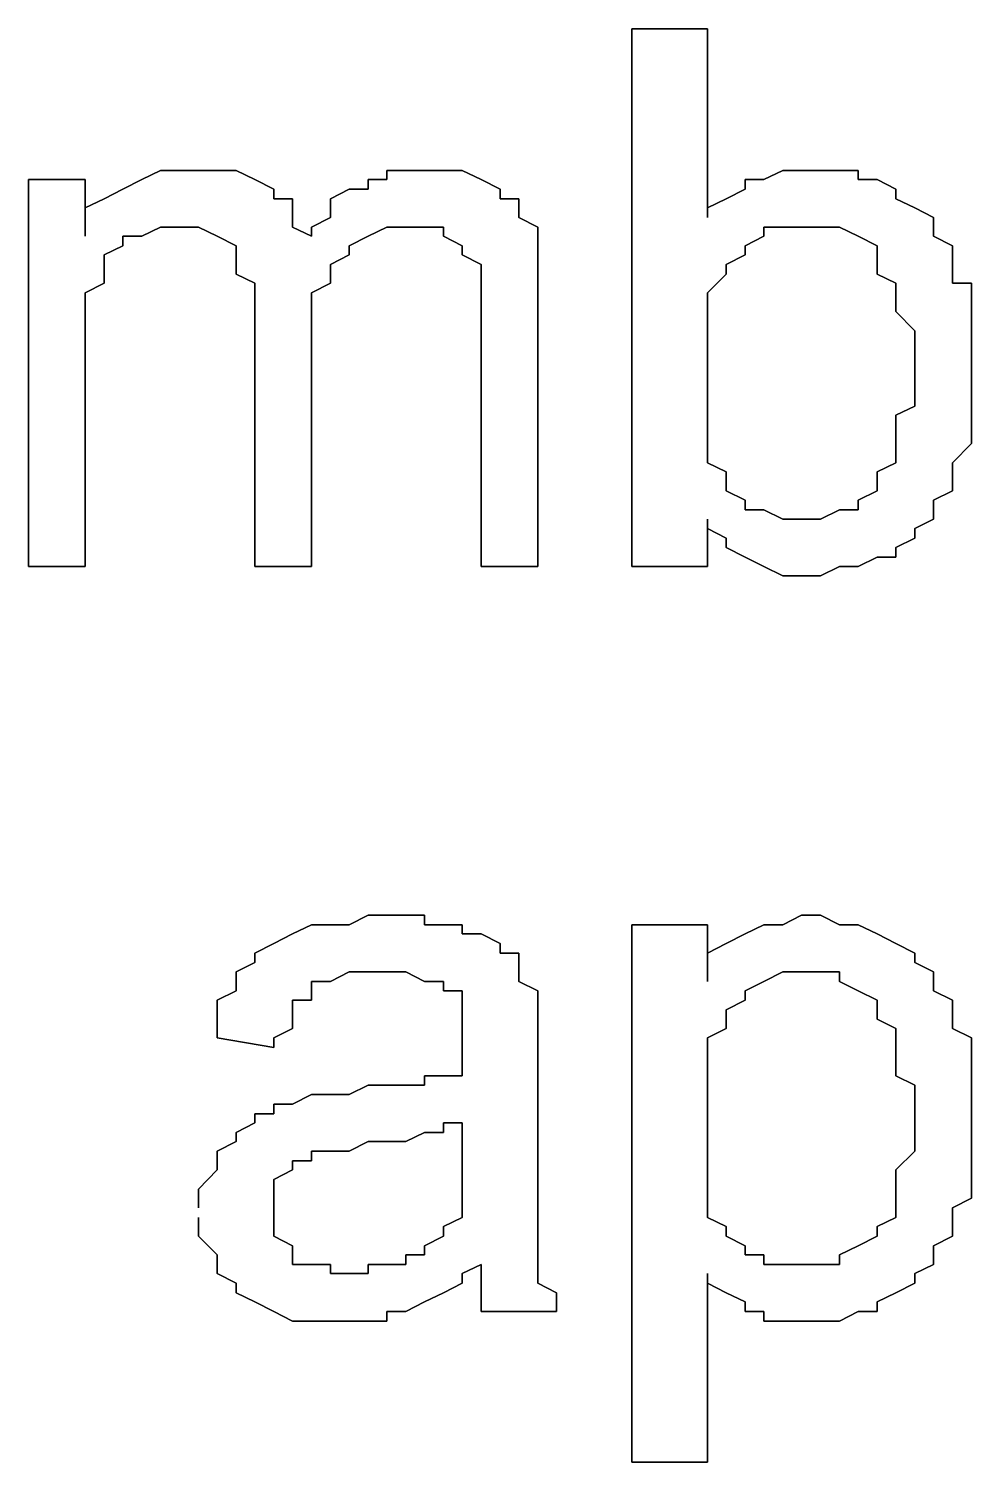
# Model space of a CAD drawing. Header units: metres. Extents: x 2.9 to 42.8, y 1.7 to 28.7.
# Drawn here: x 39.6628 to 39.8392, y 16.9898 to 17.2579 of the extents above; entities that cross this region are included whole.
import ezdxf

# ---------------------------------------------------------------- set-up
doc = ezdxf.new("R2010")
doc.units = ezdxf.units.M
doc.layers.add('GRIS', color=8, linetype='Continuous')

msp = doc.modelspace()

# ---------------------------------------------------------------- linework, layer by layer
at = {"layer": 'GRIS', "lineweight": -3}
for points in [[(39.7898, 17.2579), (39.7757, 17.2579), (39.7898, 17.2579)], [(39.7757, 17.2579), (39.7757, 17.1573), (39.7757, 17.2579)], [(39.7898, 17.2226), (39.7898, 17.2579), (39.7898, 17.2226)], [(39.6875, 17.2314), (39.684, 17.2297), (39.6875, 17.2314)], [(39.691, 17.2314), (39.6875, 17.2314), (39.691, 17.2314)], [(39.6946, 17.2314), (39.691, 17.2314), (39.6946, 17.2314)], [(39.6981, 17.2314), (39.6946, 17.2314), (39.6981, 17.2314)], [(39.7016, 17.2314), (39.6981, 17.2314), (39.7016, 17.2314)], [(39.7051, 17.2297), (39.7016, 17.2314), (39.7051, 17.2297)], [(39.7334, 17.2314), (39.7298, 17.2314), (39.7334, 17.2314)], [(39.7298, 17.2314), (39.7298, 17.2297), (39.7298, 17.2314)], [(39.7369, 17.2314), (39.7334, 17.2314), (39.7369, 17.2314)], [(39.7404, 17.2314), (39.7369, 17.2314), (39.7404, 17.2314)], [(39.7439, 17.2314), (39.7404, 17.2314), (39.7439, 17.2314)], [(39.7475, 17.2297), (39.7439, 17.2314), (39.7475, 17.2297)], [(39.8039, 17.2314), (39.8004, 17.2297), (39.8039, 17.2314)], [(39.8074, 17.2314), (39.8039, 17.2314), (39.8074, 17.2314)], [(39.811, 17.2314), (39.8074, 17.2314), (39.811, 17.2314)], [(39.8145, 17.2314), (39.811, 17.2314), (39.8145, 17.2314)], [(39.818, 17.2314), (39.8145, 17.2314), (39.818, 17.2314)], [(39.818, 17.2297), (39.818, 17.2314), (39.818, 17.2297)], [(39.6734, 17.2297), (39.6628, 17.2297), (39.6734, 17.2297)], [(39.6628, 17.2297), (39.6628, 17.1573), (39.6628, 17.2297)], [(39.6734, 17.2191), (39.6734, 17.2297), (39.6734, 17.2191)], [(39.684, 17.2297), (39.6804, 17.2279), (39.684, 17.2297)], [(39.7087, 17.2279), (39.7051, 17.2297), (39.7087, 17.2279)], [(39.7298, 17.2297), (39.7263, 17.2297), (39.7298, 17.2297)], [(39.7263, 17.2297), (39.7263, 17.2279), (39.7263, 17.2297)], [(39.751, 17.2279), (39.7475, 17.2297), (39.751, 17.2279)], [(39.8004, 17.2297), (39.7969, 17.2297), (39.8004, 17.2297)], [(39.7969, 17.2297), (39.7969, 17.2279), (39.7969, 17.2297)], [(39.8216, 17.2297), (39.818, 17.2297), (39.8216, 17.2297)], [(39.8251, 17.2279), (39.8216, 17.2297), (39.8251, 17.2279)], [(39.6769, 17.2261), (39.6734, 17.2244), (39.6769, 17.2261)], [(39.6804, 17.2279), (39.6769, 17.2261), (39.6804, 17.2279)], [(39.7087, 17.2261), (39.7087, 17.2279), (39.7087, 17.2261)], [(39.7122, 17.2261), (39.7087, 17.2261), (39.7122, 17.2261)], [(39.7122, 17.2226), (39.7122, 17.2261), (39.7122, 17.2226)], [(39.7228, 17.2279), (39.7193, 17.2261), (39.7228, 17.2279)], [(39.7193, 17.2261), (39.7193, 17.2244), (39.7193, 17.2261)], [(39.7263, 17.2279), (39.7228, 17.2279), (39.7263, 17.2279)], [(39.751, 17.2261), (39.751, 17.2279), (39.751, 17.2261)], [(39.7545, 17.2261), (39.751, 17.2261), (39.7545, 17.2261)], [(39.7545, 17.2244), (39.7545, 17.2261), (39.7545, 17.2244)], [(39.7933, 17.2261), (39.7898, 17.2244), (39.7933, 17.2261)], [(39.7969, 17.2279), (39.7933, 17.2261), (39.7969, 17.2279)], [(39.8251, 17.2261), (39.8251, 17.2279), (39.8251, 17.2261)], [(39.8286, 17.2244), (39.8251, 17.2261), (39.8286, 17.2244)], [(39.6734, 17.2244), (39.6734, 17.2226), (39.6734, 17.2244)], [(39.7193, 17.2244), (39.7193, 17.2226), (39.7193, 17.2244)], [(39.7545, 17.2226), (39.7545, 17.2244), (39.7545, 17.2226)], [(39.7898, 17.2244), (39.7898, 17.2226), (39.7898, 17.2244)], [(39.8321, 17.2226), (39.8286, 17.2244), (39.8321, 17.2226)], [(39.6734, 17.2226), (39.6734, 17.2191), (39.6734, 17.2226)], [(39.684, 17.2191), (39.6875, 17.2208), (39.684, 17.2191)], [(39.6875, 17.2208), (39.691, 17.2208), (39.6875, 17.2208)], [(39.691, 17.2208), (39.6946, 17.2208), (39.691, 17.2208)], [(39.6946, 17.2208), (39.6981, 17.2191), (39.6946, 17.2208)], [(39.7122, 17.2208), (39.7122, 17.2226), (39.7122, 17.2208)], [(39.7157, 17.2191), (39.7122, 17.2208), (39.7157, 17.2191)], [(39.7193, 17.2226), (39.7157, 17.2208), (39.7193, 17.2226)], [(39.7157, 17.2208), (39.7157, 17.2191), (39.7157, 17.2208)], [(39.7263, 17.2191), (39.7298, 17.2208), (39.7263, 17.2191)], [(39.7298, 17.2208), (39.7334, 17.2208), (39.7298, 17.2208)], [(39.7334, 17.2208), (39.7369, 17.2208), (39.7334, 17.2208)], [(39.7369, 17.2208), (39.7404, 17.2208), (39.7369, 17.2208)], [(39.7404, 17.2208), (39.7404, 17.2191), (39.7404, 17.2208)], [(39.7581, 17.2208), (39.7545, 17.2226), (39.7581, 17.2208)], [(39.7581, 17.2191), (39.7581, 17.2208), (39.7581, 17.2191)], [(39.8004, 17.2191), (39.8004, 17.2208), (39.8004, 17.2191)], [(39.8004, 17.2208), (39.8039, 17.2208), (39.8004, 17.2208)], [(39.8039, 17.2208), (39.8074, 17.2208), (39.8039, 17.2208)], [(39.8074, 17.2208), (39.811, 17.2208), (39.8074, 17.2208)], [(39.811, 17.2208), (39.8145, 17.2208), (39.811, 17.2208)], [(39.8145, 17.2208), (39.818, 17.2191), (39.8145, 17.2208)], [(39.8321, 17.2208), (39.8321, 17.2226), (39.8321, 17.2208)], [(39.8321, 17.2191), (39.8321, 17.2208), (39.8321, 17.2191)], [(39.6804, 17.2173), (39.6804, 17.2191), (39.6804, 17.2173)], [(39.6804, 17.2191), (39.684, 17.2191), (39.6804, 17.2191)], [(39.6981, 17.2191), (39.7016, 17.2173), (39.6981, 17.2191)], [(39.7228, 17.2173), (39.7263, 17.2191), (39.7228, 17.2173)], [(39.7404, 17.2191), (39.7439, 17.2173), (39.7404, 17.2191)], [(39.7581, 17.2156), (39.7581, 17.2191), (39.7581, 17.2156)], [(39.7969, 17.2173), (39.8004, 17.2191), (39.7969, 17.2173)], [(39.818, 17.2191), (39.8216, 17.2173), (39.818, 17.2191)], [(39.8357, 17.2173), (39.8321, 17.2191), (39.8357, 17.2173)], [(39.6769, 17.2156), (39.6804, 17.2173), (39.6769, 17.2156)], [(39.6769, 17.2138), (39.6769, 17.2156), (39.6769, 17.2138)], [(39.7016, 17.2173), (39.7016, 17.2156), (39.7016, 17.2173)], [(39.7016, 17.2156), (39.7016, 17.2138), (39.7016, 17.2156)], [(39.7193, 17.2138), (39.7228, 17.2156), (39.7193, 17.2138)], [(39.7228, 17.2156), (39.7228, 17.2173), (39.7228, 17.2156)], [(39.7439, 17.2173), (39.7439, 17.2156), (39.7439, 17.2173)], [(39.7439, 17.2156), (39.7475, 17.2138), (39.7439, 17.2156)], [(39.7581, 17.2138), (39.7581, 17.2156), (39.7581, 17.2138)], [(39.7933, 17.2138), (39.7969, 17.2156), (39.7933, 17.2138)], [(39.7969, 17.2156), (39.7969, 17.2173), (39.7969, 17.2156)], [(39.8216, 17.2173), (39.8216, 17.2156), (39.8216, 17.2173)], [(39.8216, 17.2156), (39.8216, 17.2138), (39.8216, 17.2156)], [(39.8357, 17.2156), (39.8357, 17.2173), (39.8357, 17.2156)], [(39.8357, 17.2138), (39.8357, 17.2156), (39.8357, 17.2138)], [(39.6769, 17.212), (39.6769, 17.2138), (39.6769, 17.212)], [(39.7016, 17.2138), (39.7016, 17.212), (39.7016, 17.2138)], [(39.7193, 17.212), (39.7193, 17.2138), (39.7193, 17.212)], [(39.7475, 17.2138), (39.7475, 17.212), (39.7475, 17.2138)], [(39.7581, 17.212), (39.7581, 17.2138), (39.7581, 17.212)], [(39.7933, 17.212), (39.7933, 17.2138), (39.7933, 17.212)], [(39.8216, 17.2138), (39.8216, 17.212), (39.8216, 17.2138)], [(39.8357, 17.2103), (39.8357, 17.2138), (39.8357, 17.2103)], [(39.6734, 17.2085), (39.6769, 17.2103), (39.6734, 17.2085)], [(39.6769, 17.2103), (39.6769, 17.212), (39.6769, 17.2103)], [(39.7016, 17.212), (39.7051, 17.2103), (39.7016, 17.212)], [(39.7051, 17.2103), (39.7051, 17.2067), (39.7051, 17.2103)], [(39.7157, 17.2085), (39.7193, 17.2103), (39.7157, 17.2085)], [(39.7193, 17.2103), (39.7193, 17.212), (39.7193, 17.2103)], [(39.7475, 17.212), (39.7475, 17.2085), (39.7475, 17.212)], [(39.7581, 17.2085), (39.7581, 17.212), (39.7581, 17.2085)], [(39.7898, 17.2085), (39.7933, 17.212), (39.7898, 17.2085)], [(39.8216, 17.212), (39.8251, 17.2103), (39.8216, 17.212)], [(39.8251, 17.2103), (39.8251, 17.2085), (39.8251, 17.2103)], [(39.8392, 17.2103), (39.8357, 17.2103), (39.8392, 17.2103)], [(39.8392, 17.2067), (39.8392, 17.2103), (39.8392, 17.2067)], [(39.6734, 17.2067), (39.6734, 17.2085), (39.6734, 17.2067)], [(39.6734, 17.205), (39.6734, 17.2067), (39.6734, 17.205)], [(39.7051, 17.2067), (39.7051, 17.205), (39.7051, 17.2067)], [(39.7157, 17.2067), (39.7157, 17.2085), (39.7157, 17.2067)], [(39.7157, 17.2032), (39.7157, 17.2067), (39.7157, 17.2032)], [(39.7475, 17.2085), (39.7475, 17.2067), (39.7475, 17.2085)], [(39.7475, 17.2067), (39.7475, 17.2032), (39.7475, 17.2067)], [(39.7581, 17.2067), (39.7581, 17.2085), (39.7581, 17.2067)], [(39.7581, 17.1573), (39.7581, 17.2067), (39.7581, 17.1573)], [(39.7898, 17.2067), (39.7898, 17.2085), (39.7898, 17.2067)], [(39.7898, 17.205), (39.7898, 17.2067), (39.7898, 17.205)], [(39.8251, 17.2085), (39.8251, 17.2067), (39.8251, 17.2085)], [(39.8251, 17.2067), (39.8251, 17.205), (39.8251, 17.2067)], [(39.8392, 17.205), (39.8392, 17.2067), (39.8392, 17.205)], [(39.6734, 17.2014), (39.6734, 17.205), (39.6734, 17.2014)], [(39.7051, 17.205), (39.7051, 17.1573), (39.7051, 17.205)], [(39.7898, 17.2032), (39.7898, 17.205), (39.7898, 17.2032)], [(39.8251, 17.205), (39.8286, 17.2014), (39.8251, 17.205)], [(39.8392, 17.2032), (39.8392, 17.205), (39.8392, 17.2032)], [(39.6734, 17.1997), (39.6734, 17.2014), (39.6734, 17.1997)], [(39.7157, 17.2014), (39.7157, 17.2032), (39.7157, 17.2014)], [(39.7157, 17.1997), (39.7157, 17.2014), (39.7157, 17.1997)], [(39.7475, 17.2032), (39.7475, 17.1573), (39.7475, 17.2032)], [(39.7898, 17.1997), (39.7898, 17.2032), (39.7898, 17.1997)], [(39.8286, 17.2014), (39.8286, 17.1997), (39.8286, 17.2014)], [(39.8392, 17.1997), (39.8392, 17.2032), (39.8392, 17.1997)], [(39.6734, 17.1962), (39.6734, 17.1997), (39.6734, 17.1962)], [(39.7157, 17.1573), (39.7157, 17.1997), (39.7157, 17.1573)], [(39.7898, 17.1979), (39.7898, 17.1997), (39.7898, 17.1979)], [(39.8286, 17.1997), (39.8286, 17.1962), (39.8286, 17.1997)], [(39.8392, 17.1979), (39.8392, 17.1997), (39.8392, 17.1979)], [(39.6734, 17.1944), (39.6734, 17.1962), (39.6734, 17.1944)], [(39.7898, 17.1944), (39.7898, 17.1979), (39.7898, 17.1944)], [(39.8286, 17.1962), (39.8286, 17.1944), (39.8286, 17.1962)], [(39.8392, 17.1962), (39.8392, 17.1979), (39.8392, 17.1962)], [(39.8392, 17.1944), (39.8392, 17.1962), (39.8392, 17.1944)], [(39.6734, 17.1573), (39.6734, 17.1944), (39.6734, 17.1573)], [(39.7898, 17.1909), (39.7898, 17.1944), (39.7898, 17.1909)], [(39.8286, 17.1944), (39.8286, 17.1926), (39.8286, 17.1944)], [(39.8392, 17.1926), (39.8392, 17.1944), (39.8392, 17.1926)], [(39.7898, 17.1891), (39.7898, 17.1909), (39.7898, 17.1891)], [(39.8286, 17.1926), (39.8286, 17.1909), (39.8286, 17.1926)], [(39.8286, 17.1909), (39.8286, 17.1873), (39.8286, 17.1909)], [(39.8392, 17.1891), (39.8392, 17.1926), (39.8392, 17.1891)], [(39.7898, 17.1856), (39.7898, 17.1891), (39.7898, 17.1856)], [(39.8392, 17.1873), (39.8392, 17.1891), (39.8392, 17.1873)], [(39.7898, 17.1838), (39.7898, 17.1856), (39.7898, 17.1838)], [(39.8286, 17.1873), (39.8251, 17.1856), (39.8286, 17.1873)], [(39.8251, 17.1856), (39.8251, 17.182), (39.8251, 17.1856)], [(39.8392, 17.1838), (39.8392, 17.1873), (39.8392, 17.1838)], [(39.7898, 17.1803), (39.7898, 17.1838), (39.7898, 17.1803)], [(39.8392, 17.182), (39.8392, 17.1838), (39.8392, 17.182)], [(39.7898, 17.1785), (39.7898, 17.1803), (39.7898, 17.1785)], [(39.8251, 17.182), (39.8251, 17.1803), (39.8251, 17.182)], [(39.8251, 17.1803), (39.8251, 17.1785), (39.8251, 17.1803)], [(39.8357, 17.1767), (39.8392, 17.1803), (39.8357, 17.1767)], [(39.8392, 17.1803), (39.8392, 17.182), (39.8392, 17.1803)], [(39.7898, 17.1767), (39.7898, 17.1785), (39.7898, 17.1767)], [(39.8251, 17.1785), (39.8251, 17.1767), (39.8251, 17.1785)], [(39.7933, 17.175), (39.7898, 17.1767), (39.7933, 17.175)], [(39.7933, 17.1732), (39.7933, 17.175), (39.7933, 17.1732)], [(39.8251, 17.1767), (39.8216, 17.175), (39.8251, 17.1767)], [(39.8216, 17.175), (39.8216, 17.1732), (39.8216, 17.175)], [(39.8357, 17.175), (39.8357, 17.1767), (39.8357, 17.175)], [(39.8357, 17.1732), (39.8357, 17.175), (39.8357, 17.1732)], [(39.7933, 17.1715), (39.7933, 17.1732), (39.7933, 17.1715)], [(39.8216, 17.1732), (39.8216, 17.1715), (39.8216, 17.1732)], [(39.8357, 17.1715), (39.8357, 17.1732), (39.8357, 17.1715)], [(39.7969, 17.1697), (39.7933, 17.1715), (39.7969, 17.1697)], [(39.7969, 17.1679), (39.7969, 17.1697), (39.7969, 17.1679)], [(39.8216, 17.1715), (39.818, 17.1697), (39.8216, 17.1715)], [(39.818, 17.1697), (39.818, 17.1679), (39.818, 17.1697)], [(39.8321, 17.1697), (39.8357, 17.1715), (39.8321, 17.1697)], [(39.8321, 17.1679), (39.8321, 17.1697), (39.8321, 17.1679)], [(39.8004, 17.1679), (39.7969, 17.1679), (39.8004, 17.1679)], [(39.8039, 17.1662), (39.8004, 17.1679), (39.8039, 17.1662)], [(39.8145, 17.1679), (39.811, 17.1662), (39.8145, 17.1679)], [(39.818, 17.1679), (39.8145, 17.1679), (39.818, 17.1679)], [(39.8321, 17.1662), (39.8321, 17.1679), (39.8321, 17.1662)], [(39.7898, 17.1573), (39.7898, 17.1662), (39.7898, 17.1573)], [(39.7898, 17.1662), (39.7898, 17.1644), (39.7898, 17.1662)], [(39.7898, 17.1644), (39.7933, 17.1626), (39.7898, 17.1644)], [(39.8074, 17.1662), (39.8039, 17.1662), (39.8074, 17.1662)], [(39.811, 17.1662), (39.8074, 17.1662), (39.811, 17.1662)], [(39.8286, 17.1644), (39.8321, 17.1662), (39.8286, 17.1644)], [(39.8286, 17.1626), (39.8286, 17.1644), (39.8286, 17.1626)], [(39.7933, 17.1626), (39.7933, 17.1609), (39.7933, 17.1626)], [(39.8251, 17.1609), (39.8286, 17.1626), (39.8251, 17.1609)], [(39.7933, 17.1609), (39.7969, 17.1591), (39.7933, 17.1609)], [(39.7969, 17.1591), (39.8004, 17.1573), (39.7969, 17.1591)], [(39.818, 17.1573), (39.8216, 17.1591), (39.818, 17.1573)], [(39.8216, 17.1591), (39.8251, 17.1591), (39.8216, 17.1591)], [(39.8251, 17.1591), (39.8251, 17.1609), (39.8251, 17.1591)], [(39.6628, 17.1573), (39.6734, 17.1573), (39.6628, 17.1573)], [(39.7051, 17.1573), (39.7157, 17.1573), (39.7051, 17.1573)], [(39.7475, 17.1573), (39.7581, 17.1573), (39.7475, 17.1573)], [(39.7757, 17.1573), (39.7898, 17.1573), (39.7757, 17.1573)], [(39.8004, 17.1573), (39.8039, 17.1556), (39.8004, 17.1573)], [(39.811, 17.1556), (39.8145, 17.1573), (39.811, 17.1556)], [(39.8145, 17.1573), (39.818, 17.1573), (39.8145, 17.1573)], [(39.8039, 17.1556), (39.8074, 17.1556), (39.8039, 17.1556)], [(39.8074, 17.1556), (39.811, 17.1556), (39.8074, 17.1556)], [(39.7263, 17.0921), (39.7228, 17.0903), (39.7263, 17.0921)], [(39.7298, 17.0921), (39.7263, 17.0921), (39.7298, 17.0921)], [(39.7334, 17.0921), (39.7298, 17.0921), (39.7334, 17.0921)], [(39.7369, 17.0921), (39.7334, 17.0921), (39.7369, 17.0921)], [(39.7369, 17.0903), (39.7369, 17.0921), (39.7369, 17.0903)], [(39.8074, 17.0921), (39.8039, 17.0903), (39.8074, 17.0921)], [(39.811, 17.0921), (39.8074, 17.0921), (39.811, 17.0921)], [(39.8145, 17.0903), (39.811, 17.0921), (39.8145, 17.0903)], [(39.7157, 17.0903), (39.7122, 17.0886), (39.7157, 17.0903)], [(39.7193, 17.0903), (39.7157, 17.0903), (39.7193, 17.0903)], [(39.7228, 17.0903), (39.7193, 17.0903), (39.7228, 17.0903)], [(39.7404, 17.0903), (39.7369, 17.0903), (39.7404, 17.0903)], [(39.7439, 17.0903), (39.7404, 17.0903), (39.7439, 17.0903)], [(39.7439, 17.0886), (39.7439, 17.0903), (39.7439, 17.0886)], [(39.7898, 17.0903), (39.7757, 17.0903), (39.7898, 17.0903)], [(39.7757, 17.0903), (39.7757, 16.9898), (39.7757, 17.0903)], [(39.7898, 17.0797), (39.7898, 17.0903), (39.7898, 17.0797)], [(39.8004, 17.0903), (39.7969, 17.0886), (39.8004, 17.0903)], [(39.8039, 17.0903), (39.8004, 17.0903), (39.8039, 17.0903)], [(39.818, 17.0903), (39.8145, 17.0903), (39.818, 17.0903)], [(39.8216, 17.0886), (39.818, 17.0903), (39.8216, 17.0886)], [(39.7087, 17.0868), (39.7051, 17.085), (39.7087, 17.0868)], [(39.7122, 17.0886), (39.7087, 17.0868), (39.7122, 17.0886)], [(39.7475, 17.0886), (39.7439, 17.0886), (39.7475, 17.0886)], [(39.751, 17.0868), (39.7475, 17.0886), (39.751, 17.0868)], [(39.751, 17.085), (39.751, 17.0868), (39.751, 17.085)], [(39.7933, 17.0868), (39.7898, 17.085), (39.7933, 17.0868)], [(39.7969, 17.0886), (39.7933, 17.0868), (39.7969, 17.0886)], [(39.8251, 17.0868), (39.8216, 17.0886), (39.8251, 17.0868)], [(39.8286, 17.085), (39.8251, 17.0868), (39.8286, 17.085)], [(39.7051, 17.085), (39.7051, 17.0833), (39.7051, 17.085)], [(39.7545, 17.085), (39.751, 17.085), (39.7545, 17.085)], [(39.7545, 17.0833), (39.7545, 17.085), (39.7545, 17.0833)], [(39.7898, 17.085), (39.7898, 17.0833), (39.7898, 17.085)], [(39.8286, 17.0833), (39.8286, 17.085), (39.8286, 17.0833)], [(39.7051, 17.0833), (39.7016, 17.0815), (39.7051, 17.0833)], [(39.7016, 17.0815), (39.7016, 17.0797), (39.7016, 17.0815)], [(39.7193, 17.0797), (39.7228, 17.0815), (39.7193, 17.0797)], [(39.7228, 17.0815), (39.7263, 17.0815), (39.7228, 17.0815)], [(39.7263, 17.0815), (39.7298, 17.0815), (39.7263, 17.0815)], [(39.7298, 17.0815), (39.7334, 17.0815), (39.7298, 17.0815)], [(39.7334, 17.0815), (39.7369, 17.0797), (39.7334, 17.0815)], [(39.7545, 17.0815), (39.7545, 17.0833), (39.7545, 17.0815)], [(39.7545, 17.0797), (39.7545, 17.0815), (39.7545, 17.0797)], [(39.7898, 17.0833), (39.7898, 17.0797), (39.7898, 17.0833)], [(39.8004, 17.0797), (39.8039, 17.0815), (39.8004, 17.0797)], [(39.8039, 17.0815), (39.8074, 17.0815), (39.8039, 17.0815)], [(39.8074, 17.0815), (39.811, 17.0815), (39.8074, 17.0815)], [(39.811, 17.0815), (39.8145, 17.0815), (39.811, 17.0815)], [(39.8145, 17.0815), (39.8145, 17.0797), (39.8145, 17.0815)], [(39.8321, 17.0815), (39.8286, 17.0833), (39.8321, 17.0815)], [(39.8321, 17.0797), (39.8321, 17.0815), (39.8321, 17.0797)], [(39.7016, 17.078), (39.6981, 17.0762), (39.7016, 17.078)], [(39.7016, 17.0797), (39.7016, 17.078), (39.7016, 17.0797)], [(39.7157, 17.078), (39.7157, 17.0797), (39.7157, 17.078)], [(39.7157, 17.0797), (39.7193, 17.0797), (39.7157, 17.0797)], [(39.7157, 17.0762), (39.7157, 17.078), (39.7157, 17.0762)], [(39.7369, 17.0797), (39.7404, 17.0797), (39.7369, 17.0797)], [(39.7404, 17.0797), (39.7404, 17.078), (39.7404, 17.0797)], [(39.7404, 17.078), (39.7439, 17.078), (39.7404, 17.078)], [(39.7439, 17.078), (39.7439, 17.0762), (39.7439, 17.078)], [(39.7581, 17.078), (39.7545, 17.0797), (39.7581, 17.078)], [(39.7581, 17.0762), (39.7581, 17.078), (39.7581, 17.0762)], [(39.7969, 17.078), (39.8004, 17.0797), (39.7969, 17.078)], [(39.7969, 17.0762), (39.7969, 17.078), (39.7969, 17.0762)], [(39.8145, 17.0797), (39.818, 17.078), (39.8145, 17.0797)], [(39.818, 17.078), (39.8216, 17.0762), (39.818, 17.078)], [(39.8321, 17.078), (39.8321, 17.0797), (39.8321, 17.078)], [(39.8357, 17.0762), (39.8321, 17.078), (39.8357, 17.0762)], [(39.6981, 17.0762), (39.6981, 17.0744), (39.6981, 17.0762)], [(39.7122, 17.0727), (39.7122, 17.0762), (39.7122, 17.0727)], [(39.7122, 17.0762), (39.7157, 17.0762), (39.7122, 17.0762)], [(39.7439, 17.0762), (39.7439, 17.0744), (39.7439, 17.0762)], [(39.7581, 17.0744), (39.7581, 17.0762), (39.7581, 17.0744)], [(39.7933, 17.0744), (39.7969, 17.0762), (39.7933, 17.0744)], [(39.8216, 17.0762), (39.8216, 17.0744), (39.8216, 17.0762)], [(39.8357, 17.0744), (39.8357, 17.0762), (39.8357, 17.0744)], [(39.6981, 17.0744), (39.6981, 17.0727), (39.6981, 17.0744)], [(39.6981, 17.0727), (39.6981, 17.0692), (39.6981, 17.0727)], [(39.7122, 17.0709), (39.7122, 17.0727), (39.7122, 17.0709)], [(39.7439, 17.0744), (39.7439, 17.0727), (39.7439, 17.0744)], [(39.7439, 17.0727), (39.7439, 17.0692), (39.7439, 17.0727)], [(39.7581, 17.0727), (39.7581, 17.0744), (39.7581, 17.0727)], [(39.7581, 17.0692), (39.7581, 17.0727), (39.7581, 17.0692)], [(39.7933, 17.0727), (39.7933, 17.0744), (39.7933, 17.0727)], [(39.7933, 17.0709), (39.7933, 17.0727), (39.7933, 17.0709)], [(39.8216, 17.0744), (39.8216, 17.0727), (39.8216, 17.0744)], [(39.8216, 17.0727), (39.8251, 17.0709), (39.8216, 17.0727)], [(39.8357, 17.0727), (39.8357, 17.0744), (39.8357, 17.0727)], [(39.8357, 17.0709), (39.8357, 17.0727), (39.8357, 17.0709)], [(39.7087, 17.0692), (39.7122, 17.0709), (39.7087, 17.0692)], [(39.7898, 17.0692), (39.7933, 17.0709), (39.7898, 17.0692)], [(39.8251, 17.0709), (39.8251, 17.0692), (39.8251, 17.0709)], [(39.8392, 17.0692), (39.8357, 17.0709), (39.8392, 17.0692)], [(39.6981, 17.0692), (39.7087, 17.0674), (39.6981, 17.0692)], [(39.7087, 17.0674), (39.7087, 17.0692), (39.7087, 17.0674)], [(39.7439, 17.0692), (39.7439, 17.0674), (39.7439, 17.0692)], [(39.7439, 17.0674), (39.7439, 17.0656), (39.7439, 17.0674)], [(39.7581, 17.0674), (39.7581, 17.0692), (39.7581, 17.0674)], [(39.7581, 17.0639), (39.7581, 17.0674), (39.7581, 17.0639)], [(39.7898, 17.0674), (39.7898, 17.0692), (39.7898, 17.0674)], [(39.7898, 17.0656), (39.7898, 17.0674), (39.7898, 17.0656)], [(39.8251, 17.0692), (39.8251, 17.0674), (39.8251, 17.0692)], [(39.8251, 17.0674), (39.8251, 17.0656), (39.8251, 17.0674)], [(39.8392, 17.0674), (39.8392, 17.0692), (39.8392, 17.0674)], [(39.8392, 17.0639), (39.8392, 17.0674), (39.8392, 17.0639)], [(39.7439, 17.0656), (39.7439, 17.0639), (39.7439, 17.0656)], [(39.7898, 17.0621), (39.7898, 17.0656), (39.7898, 17.0621)], [(39.8251, 17.0656), (39.8251, 17.0621), (39.8251, 17.0656)], [(39.7404, 17.0621), (39.7369, 17.0621), (39.7404, 17.0621)], [(39.7369, 17.0621), (39.7369, 17.0603), (39.7369, 17.0621)], [(39.7439, 17.0621), (39.7404, 17.0621), (39.7439, 17.0621)], [(39.7439, 17.0639), (39.7439, 17.0621), (39.7439, 17.0639)], [(39.7581, 17.048), (39.7581, 17.0639), (39.7581, 17.048)], [(39.7898, 17.0603), (39.7898, 17.0621), (39.7898, 17.0603)], [(39.8251, 17.0621), (39.8286, 17.0603), (39.8251, 17.0621)], [(39.8392, 17.0621), (39.8392, 17.0639), (39.8392, 17.0621)], [(39.8392, 17.0603), (39.8392, 17.0621), (39.8392, 17.0603)], [(39.7263, 17.0603), (39.7228, 17.0586), (39.7263, 17.0603)], [(39.7298, 17.0603), (39.7263, 17.0603), (39.7298, 17.0603)], [(39.7334, 17.0603), (39.7298, 17.0603), (39.7334, 17.0603)], [(39.7369, 17.0603), (39.7334, 17.0603), (39.7369, 17.0603)], [(39.7898, 17.0568), (39.7898, 17.0603), (39.7898, 17.0568)], [(39.8286, 17.0603), (39.8286, 17.0568), (39.8286, 17.0603)], [(39.8392, 17.0568), (39.8392, 17.0603), (39.8392, 17.0568)], [(39.7122, 17.0568), (39.7087, 17.0568), (39.7122, 17.0568)], [(39.7087, 17.0568), (39.7087, 17.055), (39.7087, 17.0568)], [(39.7157, 17.0586), (39.7122, 17.0568), (39.7157, 17.0586)], [(39.7193, 17.0586), (39.7157, 17.0586), (39.7193, 17.0586)], [(39.7228, 17.0586), (39.7193, 17.0586), (39.7228, 17.0586)], [(39.7898, 17.055), (39.7898, 17.0568), (39.7898, 17.055)], [(39.8286, 17.0568), (39.8286, 17.055), (39.8286, 17.0568)], [(39.8392, 17.055), (39.8392, 17.0568), (39.8392, 17.055)], [(39.7087, 17.055), (39.7051, 17.055), (39.7087, 17.055)], [(39.7051, 17.055), (39.7051, 17.0533), (39.7051, 17.055)], [(39.7898, 17.0533), (39.7898, 17.055), (39.7898, 17.0533)], [(39.8286, 17.055), (39.8286, 17.0533), (39.8286, 17.055)], [(39.8392, 17.0515), (39.8392, 17.055), (39.8392, 17.0515)], [(39.7051, 17.0533), (39.7016, 17.0515), (39.7051, 17.0533)], [(39.7016, 17.0515), (39.7016, 17.0498), (39.7016, 17.0515)], [(39.7334, 17.0498), (39.7369, 17.0515), (39.7334, 17.0498)], [(39.7369, 17.0515), (39.7404, 17.0515), (39.7369, 17.0515)], [(39.7404, 17.0515), (39.7404, 17.0533), (39.7404, 17.0515)], [(39.7404, 17.0533), (39.7439, 17.0533), (39.7404, 17.0533)], [(39.7439, 17.0533), (39.7439, 17.0498), (39.7439, 17.0533)], [(39.7898, 17.0498), (39.7898, 17.0533), (39.7898, 17.0498)], [(39.8286, 17.0533), (39.8286, 17.0498), (39.8286, 17.0533)], [(39.8392, 17.0498), (39.8392, 17.0515), (39.8392, 17.0498)], [(39.7016, 17.0498), (39.6981, 17.048), (39.7016, 17.0498)], [(39.7228, 17.048), (39.7263, 17.0498), (39.7228, 17.048)], [(39.7263, 17.0498), (39.7298, 17.0498), (39.7263, 17.0498)], [(39.7298, 17.0498), (39.7334, 17.0498), (39.7298, 17.0498)], [(39.7439, 17.0498), (39.7439, 17.048), (39.7439, 17.0498)], [(39.7898, 17.048), (39.7898, 17.0498), (39.7898, 17.048)], [(39.8286, 17.0498), (39.8286, 17.048), (39.8286, 17.0498)], [(39.8392, 17.0462), (39.8392, 17.0498), (39.8392, 17.0462)], [(39.6981, 17.048), (39.6981, 17.0462), (39.6981, 17.048)], [(39.6981, 17.0462), (39.6981, 17.0445), (39.6981, 17.0462)], [(39.7122, 17.0445), (39.7122, 17.0462), (39.7122, 17.0445)], [(39.7122, 17.0462), (39.7157, 17.0462), (39.7122, 17.0462)], [(39.7157, 17.0462), (39.7157, 17.048), (39.7157, 17.0462)], [(39.7157, 17.048), (39.7193, 17.048), (39.7157, 17.048)], [(39.7193, 17.048), (39.7228, 17.048), (39.7193, 17.048)], [(39.7439, 17.048), (39.7439, 17.0462), (39.7439, 17.048)], [(39.7439, 17.0462), (39.7439, 17.0427), (39.7439, 17.0462)], [(39.7581, 17.0445), (39.7581, 17.048), (39.7581, 17.0445)], [(39.7898, 17.0445), (39.7898, 17.048), (39.7898, 17.0445)], [(39.8286, 17.048), (39.8251, 17.0445), (39.8286, 17.048)], [(39.8392, 17.0445), (39.8392, 17.0462), (39.8392, 17.0445)], [(39.6981, 17.0445), (39.6946, 17.0409), (39.6981, 17.0445)], [(39.7087, 17.0427), (39.7122, 17.0445), (39.7087, 17.0427)], [(39.7581, 17.0409), (39.7581, 17.0445), (39.7581, 17.0409)], [(39.7898, 17.0427), (39.7898, 17.0445), (39.7898, 17.0427)], [(39.8251, 17.0445), (39.8251, 17.0427), (39.8251, 17.0445)], [(39.8392, 17.0427), (39.8392, 17.0445), (39.8392, 17.0427)], [(39.6946, 17.0409), (39.6946, 17.0392), (39.6946, 17.0409)], [(39.7087, 17.0409), (39.7087, 17.0427), (39.7087, 17.0409)], [(39.7087, 17.0392), (39.7087, 17.0409), (39.7087, 17.0392)], [(39.7439, 17.0427), (39.7439, 17.0409), (39.7439, 17.0427)], [(39.7439, 17.0409), (39.7439, 17.0392), (39.7439, 17.0409)], [(39.7581, 17.0374), (39.7581, 17.0409), (39.7581, 17.0374)], [(39.7898, 17.0409), (39.7898, 17.0427), (39.7898, 17.0409)], [(39.7898, 17.0374), (39.7898, 17.0409), (39.7898, 17.0374)], [(39.8251, 17.0427), (39.8251, 17.0409), (39.8251, 17.0427)], [(39.8251, 17.0409), (39.8251, 17.0374), (39.8251, 17.0409)], [(39.8392, 17.0392), (39.8392, 17.0427), (39.8392, 17.0392)], [(39.6946, 17.0392), (39.6946, 17.0374), (39.6946, 17.0392)], [(39.7087, 17.0374), (39.7087, 17.0392), (39.7087, 17.0374)], [(39.7439, 17.0392), (39.7439, 17.0374), (39.7439, 17.0392)], [(39.8357, 17.0374), (39.8392, 17.0392), (39.8357, 17.0374)], [(39.6946, 17.0356), (39.6946, 17.0339), (39.6946, 17.0356)], [(39.7087, 17.0339), (39.7087, 17.0374), (39.7087, 17.0339)], [(39.7439, 17.0356), (39.7404, 17.0339), (39.7439, 17.0356)], [(39.7439, 17.0374), (39.7439, 17.0356), (39.7439, 17.0374)], [(39.7581, 17.0356), (39.7581, 17.0374), (39.7581, 17.0356)], [(39.7581, 17.0321), (39.7581, 17.0356), (39.7581, 17.0321)], [(39.7898, 17.0356), (39.7898, 17.0374), (39.7898, 17.0356)], [(39.7933, 17.0339), (39.7898, 17.0356), (39.7933, 17.0339)], [(39.8251, 17.0356), (39.8216, 17.0339), (39.8251, 17.0356)], [(39.8251, 17.0374), (39.8251, 17.0356), (39.8251, 17.0374)], [(39.8357, 17.0356), (39.8357, 17.0374), (39.8357, 17.0356)], [(39.8357, 17.0339), (39.8357, 17.0356), (39.8357, 17.0339)], [(39.6946, 17.0339), (39.6946, 17.0321), (39.6946, 17.0339)], [(39.7087, 17.0321), (39.7087, 17.0339), (39.7087, 17.0321)], [(39.7404, 17.0339), (39.7404, 17.0321), (39.7404, 17.0339)], [(39.7933, 17.0321), (39.7933, 17.0339), (39.7933, 17.0321)], [(39.8216, 17.0339), (39.8216, 17.0321), (39.8216, 17.0339)], [(39.8357, 17.0321), (39.8357, 17.0339), (39.8357, 17.0321)], [(39.6946, 17.0321), (39.6981, 17.0286), (39.6946, 17.0321)], [(39.7122, 17.0303), (39.7087, 17.0321), (39.7122, 17.0303)], [(39.7122, 17.0286), (39.7122, 17.0303), (39.7122, 17.0286)], [(39.7404, 17.0321), (39.7369, 17.0303), (39.7404, 17.0321)], [(39.7369, 17.0303), (39.7369, 17.0286), (39.7369, 17.0303)], [(39.7581, 17.0303), (39.7581, 17.0321), (39.7581, 17.0303)], [(39.7581, 17.0286), (39.7581, 17.0303), (39.7581, 17.0286)], [(39.7969, 17.0303), (39.7933, 17.0321), (39.7969, 17.0303)], [(39.7969, 17.0286), (39.7969, 17.0303), (39.7969, 17.0286)], [(39.818, 17.0303), (39.8145, 17.0286), (39.818, 17.0303)], [(39.8216, 17.0321), (39.818, 17.0303), (39.8216, 17.0321)], [(39.8321, 17.0303), (39.8357, 17.0321), (39.8321, 17.0303)], [(39.8321, 17.0286), (39.8321, 17.0303), (39.8321, 17.0286)], [(39.6981, 17.0286), (39.6981, 17.0268), (39.6981, 17.0286)], [(39.7122, 17.0268), (39.7122, 17.0286), (39.7122, 17.0268)], [(39.7369, 17.0286), (39.7334, 17.0286), (39.7369, 17.0286)], [(39.7334, 17.0286), (39.7334, 17.0268), (39.7334, 17.0286)], [(39.7581, 17.0268), (39.7581, 17.0286), (39.7581, 17.0268)], [(39.8004, 17.0286), (39.7969, 17.0286), (39.8004, 17.0286)], [(39.8004, 17.0268), (39.8004, 17.0286), (39.8004, 17.0268)], [(39.8145, 17.0286), (39.8145, 17.0268), (39.8145, 17.0286)], [(39.8321, 17.0268), (39.8321, 17.0286), (39.8321, 17.0268)], [(39.6981, 17.0268), (39.6981, 17.0251), (39.6981, 17.0268)], [(39.6981, 17.0251), (39.7016, 17.0233), (39.6981, 17.0251)], [(39.7157, 17.0268), (39.7122, 17.0268), (39.7157, 17.0268)], [(39.7193, 17.0268), (39.7157, 17.0268), (39.7193, 17.0268)], [(39.7193, 17.0251), (39.7193, 17.0268), (39.7193, 17.0251)], [(39.7228, 17.0251), (39.7193, 17.0251), (39.7228, 17.0251)], [(39.7263, 17.0251), (39.7228, 17.0251), (39.7263, 17.0251)], [(39.7298, 17.0268), (39.7263, 17.0268), (39.7298, 17.0268)], [(39.7263, 17.0268), (39.7263, 17.0251), (39.7263, 17.0268)], [(39.7334, 17.0268), (39.7298, 17.0268), (39.7334, 17.0268)], [(39.7439, 17.0251), (39.7475, 17.0268), (39.7439, 17.0251)], [(39.7439, 17.0233), (39.7439, 17.0251), (39.7439, 17.0233)], [(39.7475, 17.0268), (39.7475, 17.0251), (39.7475, 17.0268)], [(39.7475, 17.0251), (39.7475, 17.0215), (39.7475, 17.0251)], [(39.7581, 17.0233), (39.7581, 17.0268), (39.7581, 17.0233)], [(39.7898, 16.9898), (39.7898, 17.0251), (39.7898, 16.9898)], [(39.7898, 17.0251), (39.7898, 17.0233), (39.7898, 17.0251)], [(39.8039, 17.0268), (39.8004, 17.0268), (39.8039, 17.0268)], [(39.8074, 17.0268), (39.8039, 17.0268), (39.8074, 17.0268)], [(39.811, 17.0268), (39.8074, 17.0268), (39.811, 17.0268)], [(39.8145, 17.0268), (39.811, 17.0268), (39.8145, 17.0268)], [(39.8286, 17.0251), (39.8321, 17.0268), (39.8286, 17.0251)], [(39.8286, 17.0233), (39.8286, 17.0251), (39.8286, 17.0233)], [(39.7016, 17.0233), (39.7016, 17.0215), (39.7016, 17.0233)], [(39.7404, 17.0215), (39.7439, 17.0233), (39.7404, 17.0215)], [(39.7616, 17.0215), (39.7581, 17.0233), (39.7616, 17.0215)], [(39.7898, 17.0233), (39.7933, 17.0215), (39.7898, 17.0233)], [(39.8251, 17.0215), (39.8286, 17.0233), (39.8251, 17.0215)], [(39.7016, 17.0215), (39.7051, 17.0198), (39.7016, 17.0215)], [(39.7051, 17.0198), (39.7087, 17.018), (39.7051, 17.0198)], [(39.7334, 17.018), (39.7369, 17.0198), (39.7334, 17.018)], [(39.7369, 17.0198), (39.7404, 17.0215), (39.7369, 17.0198)], [(39.7475, 17.0215), (39.7475, 17.0198), (39.7475, 17.0215)], [(39.7475, 17.0198), (39.7475, 17.018), (39.7475, 17.0198)], [(39.7616, 17.0198), (39.7616, 17.0215), (39.7616, 17.0198)], [(39.7616, 17.018), (39.7616, 17.0198), (39.7616, 17.018)], [(39.7933, 17.0215), (39.7969, 17.0198), (39.7933, 17.0215)], [(39.7969, 17.0198), (39.7969, 17.018), (39.7969, 17.0198)], [(39.8216, 17.0198), (39.8251, 17.0215), (39.8216, 17.0198)], [(39.8216, 17.018), (39.8216, 17.0198), (39.8216, 17.018)], [(39.7087, 17.018), (39.7122, 17.0162), (39.7087, 17.018)], [(39.7298, 17.0162), (39.7298, 17.018), (39.7298, 17.0162)], [(39.7298, 17.018), (39.7334, 17.018), (39.7298, 17.018)], [(39.7475, 17.018), (39.7616, 17.018), (39.7475, 17.018)], [(39.7969, 17.018), (39.8004, 17.018), (39.7969, 17.018)], [(39.8004, 17.018), (39.8004, 17.0162), (39.8004, 17.018)], [(39.8145, 17.0162), (39.818, 17.018), (39.8145, 17.0162)], [(39.818, 17.018), (39.8216, 17.018), (39.818, 17.018)], [(39.7122, 17.0162), (39.7157, 17.0162), (39.7122, 17.0162)], [(39.7157, 17.0162), (39.7193, 17.0162), (39.7157, 17.0162)], [(39.7193, 17.0162), (39.7228, 17.0162), (39.7193, 17.0162)], [(39.7228, 17.0162), (39.7263, 17.0162), (39.7228, 17.0162)], [(39.7263, 17.0162), (39.7298, 17.0162), (39.7263, 17.0162)], [(39.8004, 17.0162), (39.8039, 17.0162), (39.8004, 17.0162)], [(39.8039, 17.0162), (39.8074, 17.0162), (39.8039, 17.0162)], [(39.8074, 17.0162), (39.811, 17.0162), (39.8074, 17.0162)], [(39.811, 17.0162), (39.8145, 17.0162), (39.811, 17.0162)], [(39.7757, 16.9898), (39.7898, 16.9898), (39.7757, 16.9898)]]:
    msp.add_lwpolyline(points, dxfattribs=at)

doc.saveas('drawing.dxf')
